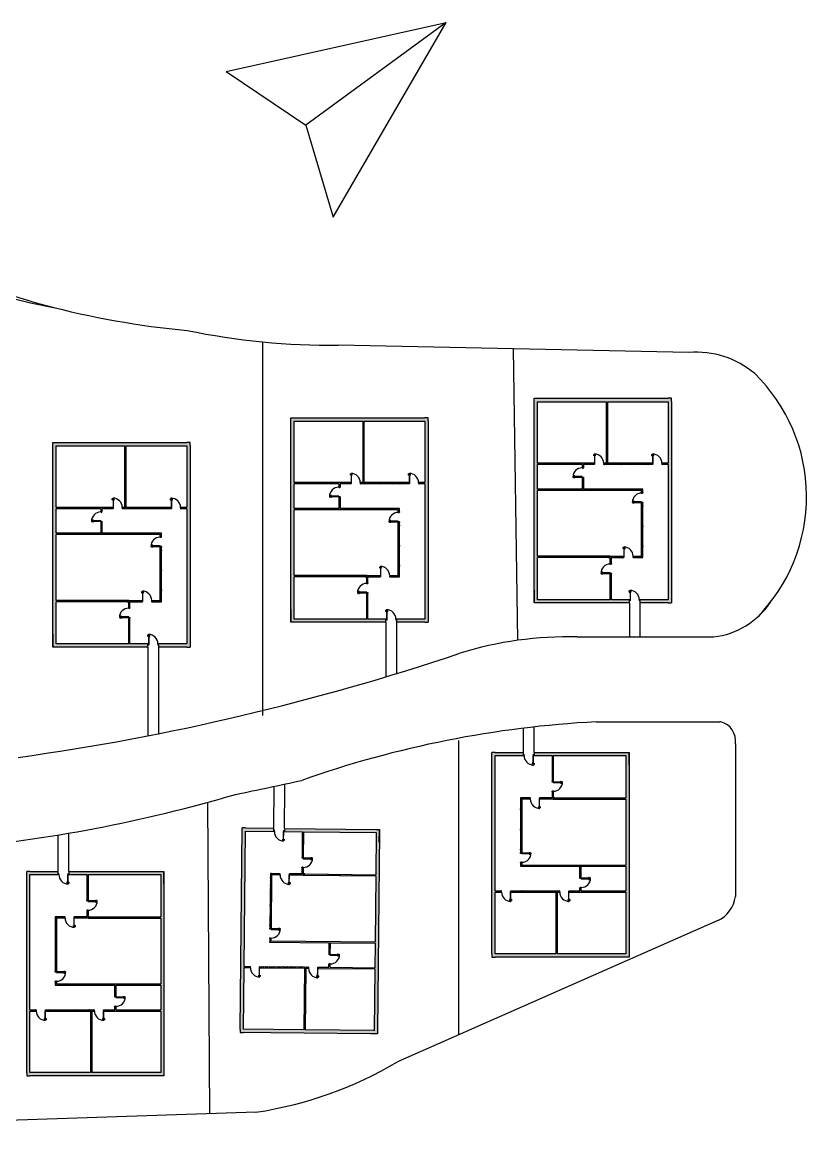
# Model space of a CAD drawing. Header units: millimetres. Extents: x -77634 to 191232, y -31147 to 58301.
# Drawn here: x 19640 to 80874, y -29261 to 58301 of the extents above; entities that cross this region are included whole.
import ezdxf

# ---------------------------------------------------------------- set-up
doc = ezdxf.new("R2010")
doc.units = ezdxf.units.MM
doc.layers.add('Carpinteria', color=32, linetype='Continuous')
doc.layers.add('Cerramiento', color=7, linetype='Continuous')
pattern_1 = [(45, (22016.35, 9517.05), (42.09495, 154.34815), [198.4375, -39.6875, 0, -39.6875])]
pattern_2 = [(45, (40603.32, 11449.97), (42.09495, 154.34815), [198.4375, -39.6875, 0, -39.6875])]
pattern_3 = [(45, (59610.81, 12962.69), (42.09495, 154.34815), [198.4375, -39.6875, 0, -39.6875])]
pattern_4 = [(225, (30685.64, -7999.84), (-42.09495, -154.34815), [198.4375, -39.6875, 0, -39.6875])]
pattern_5 = [(224.40906, (47520.05, -4721.87), (-43.6846, -153.9058), [198.4375, -39.6875, 0, -39.6875])]
pattern_6 = [(225, (67019.174, 1286.17), (-42.09495, -154.34815), [198.4375, -39.6875, 0, -39.6875])]

# ---------------------------------------------------------------- blocks, each defined once
blk = doc.blocks.new('p725')
at = {"layer": 'Carpinteria'}
for p, q in [((-0.054, 0.58), (-0.054, 0.68)), ((-0.05, 0), (0, 0)), ((-0.039, 0.685), (-0.049, 0.685)), ((-0.044, 0.575), (-0.049, 0.575)), ((-0.039, 0.58), (-0.039, 0.685)), ((-0.007, 0.685), (-0.017, 0.685)), ((-0.017, 0.665), (-0.017, 0.685)), ((-0.007, 0.665), (-0.017, 0.665)), ((-0.007, 0.654), (-0.007, 0.696)), ((0, 0.696), (-0.007, 0.696)), ((0, 0.654), (-0.007, 0.654)), ((0.04, 0.725), (0, 0.725)), ((0, 0.725), (0, -0.04)), ((0, 0), (0.04, 0)), ((0.04, 0), (0.04, 0.725)), ((0.04, 0.696), (0.047, 0.696)), ((0.04, 0.654), (0.047, 0.654)), ((0.047, 0.654), (0.047, 0.696)), ((0.047, 0.685), (0.057, 0.685)), ((0.047, 0.665), (0.057, 0.665)), ((0.057, 0.665), (0.057, 0.685)), ((0.079, 0.685), (0.089, 0.685)), ((0.079, 0.58), (0.079, 0.685)), ((0.084, 0.575), (0.089, 0.575)), ((0.094, 0.58), (0.094, 0.68)), ((0.725, 0), (0.775, 0)), ((0.725, 0), (0.725, -0.04)), ((-0.01, -0.1), (-0.05, -0.1)), ((0.01, -0.08), (-0.01, -0.1)), ((0, -0.04), (0.01, -0.04)), ((0.01, -0.04), (0.01, -0.08)), ((0.725, -0.04), (0.715, -0.04)), ((0.715, -0.04), (0.715, -0.08)), ((0.74, -0.1), (0.715, -0.08)), ((0.76, -0.1), (0.74, -0.1)), ((0.76, -0.1), (0.775, -0.1))]:
    blk.add_line(p, q, dxfattribs=at)
for centre, radius, start, end in [((-0.049, 0.68), 0.005, 90, 180), ((-0.049, 0.58), 0.005, 180, 270), ((-0.044, 0.58), 0.005, 270, 0), ((-0.028, 0.712), 0.0294, 248.02551, 291.97449), ((-0.028, 0.638), 0.0294, 68.02551, 111.97449), ((0, 0), 0.725, 0, 90), ((0.068, 0.712), 0.0294, 248.02551, 291.97449), ((0.068, 0.638), 0.0294, 68.02551, 111.97449), ((0.084, 0.58), 0.005, 180, 270), ((0.089, 0.68), 0.005, 0, 90), ((0.089, 0.58), 0.005, 270, 0)]:
    blk.add_arc(centre, radius, start, end, dxfattribs=at)
at = {"layer": 'Cerramiento'}
for p, q in [((-0.05, 0), (-0.05, -0.1)), ((0.775, -0.1), (0.775, 0))]:
    blk.add_line(p, q, dxfattribs=at)

msp = doc.modelspace()

# ---------------------------------------------------------------- hatches: boundary and pattern name
at = {"ltscale": 0.025}
h = msp.add_hatch(dxfattribs=at)
h.set_pattern_fill('ANSI36', color=256, scale=25)
h.set_pattern_definition(pattern_3)
h.paths.add_polyline_path([(67035, 13213), (65634, 13213), (65634, 15207), (65534, 15207), (65534, 13213), (59861, 13213), (59861, 16507), (65412, 16507), (65512, 16507), (65634, 16507), (65634, 16607), (65512, 16607), (65412, 16607), (59861, 16607), (59861, 21757), (67993, 21757), (67993, 21617), (68093, 21617), (68093, 21757), (68093, 21857), (67993, 21857), (63449, 21857), (63449, 22735), (63349, 22735), (63349, 21857), (59861, 21857), (59861, 23770), (63349, 23770), (63349, 23560), (63449, 23560), (63449, 23770), (64269, 23770), (64269, 23870), (59861, 23870), (59861, 28681), (65243, 28681), (65243, 23870), (65343, 23870), (65343, 28681), (70071, 28681), (70071, 23870), (69630, 23870), (69630, 23770), (70071, 23770), (70071, 13213), (67861, 13213), (67861, 12963), (70071, 12963), (70321, 12963), (70321, 28694), (70321, 28944), (70071, 28944), (67915, 28944), (60147, 28944), (59611, 28944), (59611, 28681), (59611, 13213), (59611, 12963), (59861, 12963), (67035, 12963)])
h = msp.add_hatch(dxfattribs=at)
h.set_pattern_fill('ANSI36', color=256, scale=25)
h.set_pattern_definition(pattern_2)
h.paths.add_polyline_path([(48028, 11700), (46626, 11700), (46626, 13695), (46526, 13695), (46526, 11700), (40853, 11700), (40853, 14994), (46404, 14994), (46504, 14994), (46626, 14994), (46626, 15094), (46504, 15094), (46404, 15094), (40853, 15094), (40853, 20244), (48985, 20244), (48985, 20105), (49085, 20105), (49085, 20244), (49085, 20344), (48985, 20344), (44441, 20344), (44441, 21222), (44341, 21222), (44341, 20344), (40853, 20344), (40853, 22257), (44341, 22257), (44341, 22047), (44441, 22047), (44441, 22257), (45261, 22257), (45261, 22357), (40853, 22357), (40853, 27168), (46236, 27168), (46236, 22357), (46336, 22357), (46336, 27168), (51064, 27168), (51064, 22357), (50623, 22357), (50623, 22257), (51064, 22257), (51064, 11700), (48853, 11700), (48853, 11450), (51064, 11450), (51314, 11450), (51314, 27181), (51314, 27431), (51064, 27431), (48908, 27431), (41140, 27431), (40603, 27431), (40603, 27168), (40603, 11700), (40603, 11450), (40853, 11450), (48028, 11450)])
h = msp.add_hatch(dxfattribs=at)
h.set_pattern_fill('ANSI36', color=256, scale=25)
h.set_pattern_definition(pattern_1)
h.paths.add_polyline_path([(29441, 9767), (28039, 9767), (28039, 11762), (27939, 11762), (27939, 9767), (22266, 9767), (22266, 13061), (27817, 13061), (27917, 13061), (28039, 13061), (28039, 13161), (27917, 13161), (27817, 13161), (22266, 13161), (22266, 18311), (30398, 18311), (30398, 18172), (30498, 18172), (30498, 18311), (30498, 18411), (30398, 18411), (25854, 18411), (25854, 19290), (25754, 19290), (25754, 18411), (22266, 18411), (22266, 20324), (25754, 20324), (25754, 20115), (25854, 20115), (25854, 20324), (26674, 20324), (26674, 20424), (22266, 20424), (22266, 25235), (27649, 25235), (27649, 20424), (27749, 20424), (27749, 25235), (32477, 25235), (32477, 20424), (32036, 20424), (32036, 20324), (32477, 20324), (32477, 9767), (30266, 9767), (30266, 9517), (32477, 9517), (32727, 9517), (32727, 25248), (32727, 25498), (32477, 25498), (30321, 25498), (22553, 25498), (22016, 25498), (22016, 25235), (22016, 9767), (22016, 9517), (22266, 9517), (29441, 9517)])
h = msp.add_hatch()
h.set_pattern_fill('ANSI36', color=256, scale=25)
h.set_pattern_definition(pattern_3)
h.paths.add_polyline_path([(68093, 20792), (67993, 20792), (67993, 16607), (67388, 16607), (67388, 16507), (67993, 16507), (68093, 16507), (68093, 16607)])
h = msp.add_hatch()
h.set_pattern_fill('ANSI36', color=256, scale=25)
h.set_pattern_definition(pattern_2)
h.paths.add_polyline_path([(49085, 19280), (48985, 19280), (48985, 15094), (48381, 15094), (48381, 14994), (48985, 14994), (49085, 14994), (49085, 15094)])
h = msp.add_hatch()
h.set_pattern_fill('ANSI36', color=256, scale=25)
h.set_pattern_definition(pattern_1)
h.paths.add_polyline_path([(30498, 17347), (30398, 17347), (30398, 13161), (29794, 13161), (29794, 13061), (30398, 13061), (30498, 13061), (30498, 13161)])
h = msp.add_hatch(dxfattribs=at)
h.set_pattern_fill('ANSI36', color=256, scale=25, angle=180)
h.set_pattern_definition(pattern_6)
h.paths.add_polyline_path([(59595, 1036), (60996, 1036), (60996, -959), (61096, -959), (61096, 1036), (66769, 1036), (66769, -2258), (61218, -2258), (61118, -2258), (60996, -2258), (60996, -2358), (61118, -2358), (61218, -2358), (66769, -2358), (66769, -7508), (58637, -7508), (58637, -7369), (58537, -7369), (58537, -7508), (58537, -7608), (58637, -7608), (63181, -7608), (63181, -8486), (63281, -8486), (63281, -7608), (66769, -7608), (66769, -9521), (63281, -9521), (63281, -9311), (63181, -9311), (63181, -9521), (62361, -9521), (62361, -9621), (66769, -9621), (66769, -14432), (61387, -14432), (61387, -9621), (61287, -9621), (61287, -14432), (56559, -14432), (56559, -9621), (57000, -9621), (57000, -9521), (56559, -9521), (56559, 1036), (58769, 1036), (58769, 1286), (56559, 1286), (56309, 1286), (56309, -14445), (56309, -14695), (56559, -14695), (58715, -14695), (66483, -14695), (67019, -14695), (67019, -14432), (67019, 1036), (67019, 1286), (66769, 1286), (59595, 1286)])
h = msp.add_hatch()
h.set_pattern_fill('ANSI36', color=256, scale=25, angle=180)
h.set_pattern_definition(pattern_6)
h.paths.add_polyline_path([(58537, -6544), (58637, -6544), (58637, -2358), (59242, -2358), (59242, -2258), (58637, -2258), (58537, -2258), (58537, -2358)])
h = msp.add_hatch(dxfattribs=at)
h.set_pattern_fill('ANSI36', color=256, scale=25, angle=179.40906)
h.set_pattern_definition(pattern_5)
h.paths.add_polyline_path([(40094, -4895), (41495, -4910), (41474, -6904), (41574, -6905), (41595, -4911), (47267, -4969), (47234, -8263), (41683, -8206), (41583, -8205), (41461, -8204), (41460, -8304), (41582, -8305), (41682, -8306), (47232, -8363), (47179, -13513), (39048, -13429), (39049, -13290), (38949, -13289), (38948, -13428), (38947, -13528), (39047, -13529), (43591, -13576), (43582, -14454), (43682, -14455), (43691, -13577), (47178, -13613), (47159, -15526), (43671, -15490), (43673, -15280), (43573, -15279), (43571, -15489), (42751, -15480), (42750, -15580), (47158, -15626), (47108, -20437), (41726, -20381), (41775, -15570), (41675, -15569), (41626, -20380), (36898, -20331), (36948, -15520), (37389, -15525), (37390, -15425), (36949, -15420), (37058, -4864), (39268, -4887), (39271, -4637), (37060, -4614), (36810, -4611), (36648, -20342), (36645, -20592), (36895, -20594), (39051, -20617), (46819, -20697), (47355, -20702), (47358, -20439), (47517, -4972), (47520, -4722), (47270, -4719), (40096, -4645)])
h = msp.add_hatch(dxfattribs=at)
h.set_pattern_fill('ANSI36', color=256, scale=25, angle=180)
h.set_pattern_definition(pattern_4)
h.paths.add_polyline_path([(23261, -8250), (24663, -8250), (24663, -10245), (24763, -10245), (24763, -8250), (30436, -8250), (30436, -11544), (24885, -11544), (24785, -11544), (24663, -11544), (24663, -11644), (24785, -11644), (24885, -11644), (30436, -11644), (30436, -16794), (22304, -16794), (22304, -16655), (22204, -16655), (22204, -16794), (22204, -16894), (22304, -16894), (26848, -16894), (26848, -17772), (26948, -17772), (26948, -16894), (30436, -16894), (30436, -18807), (26948, -18807), (26948, -18597), (26848, -18597), (26848, -18807), (26027, -18807), (26027, -18907), (30436, -18907), (30436, -23718), (25053, -23718), (25053, -18907), (24953, -18907), (24953, -23718), (20225, -23718), (20225, -18907), (20666, -18907), (20666, -18807), (20225, -18807), (20225, -8250), (22436, -8250), (22436, -8000), (20225, -8000), (19975, -8000), (19975, -23731), (19975, -23981), (20225, -23981), (22381, -23981), (30149, -23981), (30686, -23981), (30686, -23718), (30686, -8250), (30686, -8000), (30436, -8000), (23261, -8000)])
h = msp.add_hatch()
h.set_pattern_fill('ANSI36', color=256, scale=25, angle=179.40906)
h.set_pattern_definition(pattern_5)
h.paths.add_polyline_path([(38958, -12464), (39058, -12465), (39101, -8280), (39705, -8286), (39706, -8186), (39102, -8180), (39002, -8179), (39001, -8279)])
h = msp.add_hatch()
h.set_pattern_fill('ANSI36', color=256, scale=25, angle=180)
h.set_pattern_definition(pattern_4)
h.paths.add_polyline_path([(22204, -15830), (22304, -15830), (22304, -11644), (22908, -11644), (22908, -11544), (22304, -11544), (22204, -11544), (22204, -11644)])

# ---------------------------------------------------------------- linework, layer by layer
for p, q in [((35562, 54465), (52725, 58301)), ((52725, 58301), (41762, 50265)), ((52725, 58301), (41762, 50265)), ((43902, 43088), (52725, 58301)), ((35562, 54465), (41762, 50265)), ((41762, 50265), (43902, 43088)), ((38379, 33352), (38379, 4163)), ((71686, 32531), (44305, 33095)), ((58334, 10044), (57996, 32813)), ((59611, 28681), (59611, 28944)), ((59611, 28944), (60147, 28944)), ((60147, 28944), (67915, 28944)), ((67915, 28944), (70071, 28944)), ((70321, 28944), (70071, 28944)), ((70321, 28694), (70321, 28944)), ((59611, 13213), (59611, 28681)), ((59861, 28694), (59861, 28681)), ((59861, 23870), (59861, 28681)), ((59861, 28681), (65243, 28681)), ((65243, 23870), (65243, 28681)), ((65343, 23870), (65343, 28681)), ((65343, 28681), (70071, 28681)), ((70071, 28681), (70071, 23870)), ((70321, 28694), (70321, 12963)), ((40603, 27168), (40603, 27431)), ((40603, 27431), (41140, 27431)), ((40603, 11700), (40603, 27168)), ((40853, 27181), (40853, 27168)), ((40853, 22357), (40853, 27168)), ((40853, 27168), (46236, 27168)), ((41140, 27431), (48908, 27431)), ((46236, 22357), (46236, 27168)), ((46336, 22357), (46336, 27168)), ((46336, 27168), (51064, 27168)), ((48908, 27431), (51064, 27431)), ((51314, 27431), (51064, 27431)), ((51064, 27168), (51064, 22357)), ((51314, 27181), (51314, 27431)), ((51314, 27181), (51314, 11450)), ((22016, 25235), (22016, 25498)), ((22016, 25498), (22553, 25498)), ((22553, 25498), (30321, 25498)), ((30321, 25498), (32477, 25498)), ((32727, 25498), (32477, 25498)), ((32727, 25248), (32727, 25498)), ((22016, 9767), (22016, 25235)), ((22266, 25248), (22266, 25235)), ((22266, 20424), (22266, 25235)), ((22266, 25235), (27649, 25235)), ((27649, 20424), (27649, 25235)), ((27749, 20424), (27749, 25235)), ((27749, 25235), (32477, 25235)), ((32477, 25235), (32477, 20424)), ((32727, 25248), (32727, 9517)), ((64309, 23870), (59861, 23870)), ((59861, 21857), (59861, 23770)), ((63349, 23770), (59861, 23770)), ((63349, 23770), (63349, 23510)), ((64309, 23770), (63449, 23770)), ((63449, 23770), (63449, 23525)), ((64309, 23770), (64309, 23870)), ((65243, 23870), (65059, 23870)), ((65059, 23770), (65059, 23870)), ((65343, 23770), (65059, 23770)), ((68845, 23870), (65343, 23870)), ((68845, 23770), (65343, 23770)), ((68845, 23770), (68845, 23870)), ((70071, 23870), (69595, 23870)), ((69595, 23770), (69595, 23870)), ((70071, 23770), (69595, 23770)), ((70071, 23770), (70071, 13213)), ((63349, 22785), (63349, 21857)), ((63449, 23525), (63449, 23525)), ((63449, 22775), (63449, 21857)), ((63449, 22775), (63449, 22775)), ((45301, 22357), (40853, 22357)), ((40853, 20344), (40853, 22257)), ((44341, 22257), (40853, 22257)), ((44341, 22257), (44341, 21997)), ((45301, 22257), (44441, 22257)), ((44441, 22257), (44441, 22012)), ((44441, 22012), (44441, 22012)), ((45301, 22257), (45301, 22357)), ((46236, 22357), (46051, 22357)), ((46051, 22257), (46051, 22357)), ((46336, 22257), (46051, 22257)), ((49838, 22357), (46336, 22357)), ((49838, 22257), (46336, 22257)), ((49838, 22257), (49838, 22357)), ((51064, 22357), (50588, 22357)), ((50588, 22257), (50588, 22357)), ((51064, 22257), (50588, 22257)), ((51064, 22257), (51064, 11700)), ((44341, 21272), (44341, 20344)), ((44441, 21262), (44441, 20344)), ((44441, 21262), (44441, 21262)), ((63349, 21857), (59861, 21857)), ((59861, 16607), (59861, 21757)), ((67993, 21757), (59861, 21757)), ((67993, 21857), (63449, 21857)), ((68093, 21857), (67993, 21857)), ((67993, 21567), (67993, 21757)), ((67993, 21567), (68093, 21567)), ((68093, 21757), (68093, 21857)), ((68093, 21617), (68093, 21757)), ((68093, 21567), (68093, 21617)), ((26714, 20424), (22266, 20424)), ((22266, 18411), (22266, 20324)), ((25754, 20324), (22266, 20324)), ((25754, 20324), (25754, 20065)), ((26714, 20324), (25854, 20324)), ((25854, 20324), (25854, 20080)), ((26714, 20324), (26714, 20424)), ((27649, 20424), (27464, 20424)), ((27464, 20324), (27464, 20424)), ((27749, 20324), (27464, 20324)), ((31251, 20424), (27749, 20424)), ((31251, 20324), (27749, 20324)), ((31251, 20324), (31251, 20424)), ((32477, 20424), (32001, 20424)), ((32001, 20324), (32001, 20424)), ((32477, 20324), (32001, 20324)), ((32477, 20324), (32477, 9767)), ((44341, 20344), (40853, 20344)), ((40853, 15094), (40853, 20244)), ((48985, 20244), (40853, 20244)), ((48985, 20344), (44441, 20344)), ((49085, 20344), (48985, 20344)), ((48985, 20055), (48985, 20244)), ((49085, 20244), (49085, 20344)), ((49085, 20105), (49085, 20244)), ((67993, 16607), (67993, 20842)), ((67993, 20842), (68093, 20842)), ((68093, 20842), (68093, 20832)), ((68093, 16607), (68093, 20832)), ((68093, 20832), (68093, 20832)), ((25754, 19340), (25754, 18411)), ((25854, 20080), (25854, 20080)), ((25854, 19330), (25854, 18411)), ((25854, 19330), (25854, 19330)), ((48985, 20055), (49085, 20055)), ((48985, 15094), (48985, 19330)), ((48985, 19330), (49085, 19330)), ((49085, 20055), (49085, 20105)), ((49085, 19330), (49085, 19320)), ((49085, 15094), (49085, 19320)), ((49085, 19320), (49085, 19320)), ((25754, 18411), (22266, 18411)), ((30398, 18411), (25854, 18411)), ((30498, 18411), (30398, 18411)), ((30498, 18311), (30498, 18411)), ((22266, 13161), (22266, 18311)), ((30398, 18311), (22266, 18311)), ((30398, 18122), (30398, 18311)), ((30398, 18122), (30498, 18122)), ((30498, 18172), (30498, 18311)), ((30498, 18122), (30498, 18172)), ((30398, 13161), (30398, 17397)), ((30398, 17397), (30498, 17397)), ((30498, 17397), (30498, 17387)), ((30498, 13161), (30498, 17387)), ((30498, 17387), (30498, 17387)), ((65534, 16607), (59861, 16607)), ((65412, 16607), (59861, 16607)), ((59861, 13213), (59861, 16507)), ((65534, 16507), (59861, 16507)), ((65412, 16507), (59861, 16507)), ((65512, 16607), (65412, 16607)), ((65412, 16507), (65512, 16507)), ((65512, 16607), (66603, 16607)), ((65512, 16507), (65534, 16507)), ((65534, 16038), (65534, 16507)), ((65534, 16038), (65534, 16032)), ((65628, 16032), (65534, 16032)), ((65534, 15978), (65534, 15978)), ((65634, 16032), (65628, 16032)), ((65634, 16032), (65634, 16507)), ((65634, 16507), (66603, 16507)), ((66603, 16507), (66603, 16607)), ((67338, 16607), (67387, 16607)), ((67338, 16607), (67338, 16507)), ((67338, 16507), (67370, 16507)), ((67353, 16507), (67387, 16507)), ((67387, 16607), (67993, 16607)), ((67387, 16507), (67993, 16507)), ((67993, 16507), (68093, 16507)), ((68093, 16507), (68093, 16607)), ((46526, 15094), (40853, 15094)), ((46404, 15094), (40853, 15094)), ((40853, 11700), (40853, 14994)), ((46526, 14994), (40853, 14994)), ((46404, 14994), (40853, 14994)), ((46504, 15094), (46404, 15094)), ((46404, 14994), (46504, 14994)), ((46504, 15094), (47596, 15094)), ((46504, 14994), (46526, 14994)), ((46526, 14525), (46526, 14994)), ((46626, 14520), (46626, 14994)), ((46626, 14994), (47596, 14994)), ((47596, 14994), (47596, 15094)), ((48331, 15094), (48379, 15094)), ((48331, 15094), (48331, 14994)), ((48331, 14994), (48363, 14994)), ((48346, 14994), (48379, 14994)), ((48379, 15094), (48985, 15094)), ((48379, 14994), (48985, 14994)), ((48985, 14994), (49085, 14994)), ((49085, 14994), (49085, 15094)), ((65534, 15273), (65634, 15273)), ((65534, 15213), (65534, 15273)), ((65534, 13213), (65534, 15213)), ((65634, 13213), (65634, 15273)), ((46526, 14525), (46526, 14520)), ((46621, 14520), (46526, 14520)), ((46526, 14465), (46526, 14465)), ((46626, 14520), (46621, 14520)), ((27939, 13161), (22266, 13161)), ((27817, 13161), (22266, 13161)), ((27917, 13161), (27817, 13161)), ((27917, 13161), (29009, 13161)), ((29009, 13061), (29009, 13161)), ((29744, 13161), (29792, 13161)), ((29744, 13161), (29744, 13061)), ((29792, 13161), (30398, 13161)), ((30498, 13061), (30498, 13161)), ((46526, 13760), (46626, 13760)), ((46526, 13700), (46526, 13760)), ((46526, 11700), (46526, 13700)), ((46626, 11700), (46626, 13760)), ((59611, 13963), (59611, 12963)), ((59611, 12963), (59611, 13213)), ((65534, 13213), (59861, 13213)), ((67035, 13213), (65634, 13213)), ((67035, 12963), (67035, 13213)), ((70071, 13213), (67861, 13213)), ((67861, 13213), (67861, 12963)), ((70071, 13213), (70071, 13213)), ((22266, 9767), (22266, 13061)), ((27939, 13061), (22266, 13061)), ((27817, 13061), (22266, 13061)), ((27817, 13061), (27917, 13061)), ((27917, 13061), (27939, 13061)), ((27939, 12592), (27939, 13061)), ((27939, 12592), (27939, 12587)), ((28034, 12587), (27939, 12587)), ((27939, 12532), (27939, 12532)), ((28039, 12587), (28034, 12587)), ((28039, 12587), (28039, 13061)), ((28039, 13061), (29009, 13061)), ((29744, 13061), (29776, 13061)), ((29759, 13061), (29792, 13061)), ((29792, 13061), (30398, 13061)), ((30398, 13061), (30498, 13061)), ((40603, 12450), (40603, 11450)), ((59861, 12963), (59611, 12963)), ((67035, 12963), (59861, 12963)), ((67035, 12963), (67035, 10311)), ((70071, 12963), (67854, 12963)), ((67854, 12963), (67854, 10311)), ((70071, 12963), (70321, 12963)), ((27939, 11827), (28039, 11827)), ((27939, 11767), (27939, 11827)), ((27939, 9767), (27939, 11767)), ((28039, 9767), (28039, 11827)), ((40603, 11450), (40603, 11700)), ((40853, 11450), (40603, 11450)), ((46526, 11700), (40853, 11700)), ((48028, 11450), (40853, 11450)), ((48028, 11700), (46626, 11700)), ((48028, 11450), (48028, 11700)), ((48028, 11450), (48028, 7193)), ((51064, 11450), (48846, 11450)), ((48846, 11450), (48846, 7784)), ((51064, 11700), (48853, 11700)), ((48853, 11700), (48853, 11450)), ((51064, 11700), (51064, 11700)), ((51064, 11450), (51314, 11450)), ((22016, 10517), (22016, 9517)), ((22016, 9517), (22016, 9767)), ((27939, 9767), (22266, 9767)), ((29441, 9767), (28039, 9767)), ((29441, 9517), (29441, 9767)), ((32477, 9767), (30266, 9767)), ((30266, 9767), (30266, 9517)), ((32477, 9767), (32477, 9767)), ((62972, 10311), (73612, 10311)), ((22266, 9517), (22016, 9517)), ((29441, 9517), (22266, 9517)), ((29441, 9517), (29441, 2592)), ((32477, 9517), (30259, 9517)), ((30259, 9517), (30278, 2757)), ((32477, 9517), (32727, 9517)), ((48846, 7784), (48846, 7443)), ((64439, 3677), (74103, 3677)), ((74179, 3677), (74103, 3677)), ((58776, 1286), (58776, 3182)), ((59595, 1286), (59595, 3278)), ((53721, -20764), (53721, 2220)), ((75320, 1969), (75320, -9965)), ((56559, 1286), (56309, 1286)), ((56309, -14445), (56309, 1286)), ((56559, 1286), (58776, 1286)), ((56559, -9521), (56559, 1036)), ((56559, 1036), (58769, 1036)), ((56559, 1036), (56559, 1036)), ((58769, 1036), (58769, 1286)), ((59595, 1286), (66769, 1286)), ((59595, 1286), (59595, 1036)), ((59595, 1036), (60996, 1036)), ((60996, 1036), (60996, -1024)), ((61096, 1036), (66769, 1036)), ((61096, 1036), (61096, -964)), ((66769, 1286), (67019, 1286)), ((66769, 1036), (66769, -2258)), ((67019, 286), (67019, 1286)), ((67019, 1286), (67019, 1036)), ((67019, 1036), (67019, -14432)), ((39271, -4637), (39304, -1363)), ((39304, -1363), (39304, -1347)), ((40096, -4645), (40129, -1489)), ((40129, -1489), (40132, -1173)), ((61096, -1024), (60996, -1024)), ((61096, -964), (61096, -1024)), ((61096, -1729), (61096, -1729)), ((34273, -26930), (34115, -2606)), ((58637, -2258), (58537, -2258)), ((58537, -2258), (58537, -2358)), ((58537, -2358), (58537, -6584)), ((59243, -2258), (58637, -2258)), ((59243, -2358), (58637, -2358)), ((58637, -2358), (58637, -6594)), ((59277, -2258), (59243, -2258)), ((59292, -2358), (59243, -2358)), ((59292, -2258), (59260, -2258)), ((59292, -2358), (59292, -2258)), ((60996, -2258), (60027, -2258)), ((60027, -2258), (60027, -2358)), ((61118, -2358), (60027, -2358)), ((60996, -1784), (60996, -2258)), ((60996, -1784), (61002, -1784)), ((61002, -1784), (61096, -1784)), ((61096, -1789), (61096, -1784)), ((61096, -1789), (61096, -2258)), ((61096, -2258), (66769, -2258)), ((61118, -2258), (61096, -2258)), ((61096, -2358), (66769, -2358)), ((61218, -2258), (61118, -2258)), ((61118, -2358), (61218, -2358)), ((61218, -2258), (66769, -2258)), ((61218, -2358), (66769, -2358)), ((66769, -2358), (66769, -7508)), ((22443, -5900), (22443, -5153)), ((23261, -5745), (23261, -5016)), ((36648, -20342), (36810, -4611)), ((37060, -4614), (36810, -4611)), ((36949, -15420), (37058, -4864)), ((37058, -4864), (39268, -4887)), ((37058, -4864), (37058, -4864)), ((37060, -4614), (39278, -4637)), ((39268, -4887), (39271, -4637)), ((40096, -4645), (40094, -4895)), ((40094, -4895), (41495, -4910)), ((40096, -4645), (47270, -4719)), ((41495, -4910), (41474, -6970)), ((41595, -4911), (41574, -6911)), ((41595, -4911), (47267, -4969)), ((47267, -4969), (47234, -8263)), ((47270, -4719), (47520, -4722)), ((47517, -4972), (47358, -20439)), ((47510, -5722), (47520, -4722)), ((47520, -4722), (47517, -4972)), ((22443, -8000), (22443, -5900)), ((23261, -8000), (23261, -5745)), ((41574, -6971), (41474, -6970)), ((41574, -6911), (41574, -6971)), ((58537, -6584), (58537, -6584)), ((58537, -6594), (58537, -6584)), ((58637, -6594), (58537, -6594)), ((41466, -7729), (41461, -8204)), ((41466, -7729), (41471, -7729)), ((41471, -7729), (41566, -7730)), ((41566, -7736), (41561, -8205)), ((41566, -7676), (41566, -7676)), ((41566, -7736), (41566, -7730)), ((58637, -7319), (58537, -7319)), ((58537, -7319), (58537, -7369)), ((58537, -7369), (58537, -7508)), ((58537, -7508), (58537, -7608)), ((58537, -7608), (58637, -7608)), ((58637, -7319), (58637, -7508)), ((58637, -7508), (66769, -7508)), ((58637, -7608), (63181, -7608)), ((63181, -8526), (63181, -7608)), ((63281, -7608), (66769, -7608)), ((63281, -8536), (63281, -7608)), ((66769, -7608), (66769, -9521)), ((20225, -8000), (19975, -8000)), ((19975, -23731), (19975, -8000)), ((20225, -8000), (22443, -8000)), ((20225, -18807), (20225, -8250)), ((20225, -8250), (22436, -8250)), ((20225, -8250), (20225, -8250)), ((22436, -8250), (22436, -8000)), ((23261, -8000), (30436, -8000)), ((23261, -8000), (23261, -8250)), ((23261, -8250), (24663, -8250)), ((24663, -8250), (24663, -10310)), ((24763, -8250), (30436, -8250)), ((24763, -8250), (24763, -10250)), ((30436, -8000), (30686, -8000)), ((30436, -8250), (30436, -11544)), ((30686, -9000), (30686, -8000)), ((30686, -8000), (30686, -8250)), ((30686, -8250), (30686, -23718)), ((39001, -8279), (38958, -12504)), ((39002, -8179), (39001, -8279)), ((39102, -8180), (39002, -8179)), ((39101, -8280), (39057, -12515)), ((39707, -8286), (39101, -8280)), ((39708, -8186), (39102, -8180)), ((39755, -8286), (39707, -8286)), ((39741, -8186), (39708, -8186)), ((39756, -8186), (39725, -8186)), ((39755, -8286), (39756, -8186)), ((40491, -8194), (40490, -8294)), ((41582, -8305), (40490, -8294)), ((41461, -8204), (40491, -8194)), ((41560, -8305), (47232, -8363)), ((41561, -8205), (47234, -8263)), ((41583, -8205), (41561, -8205)), ((41582, -8305), (41682, -8306)), ((41683, -8206), (41583, -8205)), ((41682, -8306), (47232, -8363)), ((41683, -8206), (47234, -8263)), ((47232, -8363), (47179, -13513)), ((63181, -8526), (63181, -8526)), ((56559, -9521), (57035, -9521)), ((56559, -14432), (56559, -9621)), ((56559, -9621), (57035, -9621)), ((57035, -9521), (57035, -9621)), ((57785, -9521), (61287, -9521)), ((57785, -9521), (57785, -9621)), ((57785, -9621), (61287, -9621)), ((61287, -9521), (61571, -9521)), ((61287, -9621), (61287, -14432)), ((61387, -9621), (61387, -14432)), ((61387, -9621), (61571, -9621)), ((61571, -9521), (61571, -9621)), ((62321, -9521), (63181, -9521)), ((62321, -9521), (62321, -9621)), ((62321, -9621), (66769, -9621)), ((63181, -9521), (63181, -9276)), ((63181, -9276), (63181, -9276)), ((63281, -9521), (63281, -9261)), ((63281, -9521), (66769, -9521)), ((66769, -9621), (66769, -14432)), ((24763, -10310), (24663, -10310)), ((24763, -10250), (24763, -10310)), ((24663, -11070), (24663, -11544)), ((24663, -11070), (24668, -11070)), ((24668, -11070), (24763, -11070)), ((24763, -11015), (24763, -11015)), ((24763, -11075), (24763, -11070)), ((24763, -11075), (24763, -11544)), ((22304, -11544), (22204, -11544)), ((22204, -11544), (22204, -11644)), ((22204, -11644), (22204, -15870)), ((22910, -11544), (22304, -11544)), ((22910, -11644), (22304, -11644)), ((22304, -11644), (22304, -15880)), ((22943, -11544), (22910, -11544)), ((22958, -11644), (22910, -11644)), ((22958, -11544), (22926, -11544)), ((22958, -11644), (22958, -11544)), ((24663, -11544), (23693, -11544)), ((23693, -11544), (23693, -11644)), ((24785, -11644), (23693, -11644)), ((24763, -11544), (30436, -11544)), ((24785, -11544), (24763, -11544)), ((24763, -11644), (30436, -11644)), ((24885, -11544), (24785, -11544)), ((24785, -11644), (24885, -11644)), ((24885, -11544), (30436, -11544)), ((24885, -11644), (30436, -11644)), ((30436, -11644), (30436, -16794)), ((73952, -11851), (48932, -22874)), ((38957, -12514), (38958, -12504)), ((39057, -12515), (38957, -12514)), ((38958, -12504), (38958, -12504)), ((38948, -13428), (38947, -13528)), ((38947, -13528), (39047, -13529)), ((38949, -13289), (38948, -13428)), ((38950, -13239), (38949, -13289)), ((39050, -13240), (38950, -13239)), ((39047, -13529), (43591, -13576)), ((39050, -13240), (39048, -13429)), ((39048, -13429), (47179, -13513)), ((43581, -14494), (43591, -13576)), ((43681, -14505), (43691, -13577)), ((43691, -13577), (47178, -13613)), ((47178, -13613), (47159, -15526)), ((43581, -14494), (43581, -14494)), ((56309, -14445), (56309, -14695)), ((56309, -14695), (56559, -14695)), ((61287, -14432), (56559, -14432)), ((58715, -14695), (56559, -14695)), ((66483, -14695), (58715, -14695)), ((66769, -14432), (61387, -14432)), ((67019, -14695), (66483, -14695)), ((66769, -14445), (66769, -14432)), ((67019, -14432), (67019, -14695)), ((36898, -20331), (36948, -15520)), ((36948, -15520), (37424, -15525)), ((36949, -15420), (37425, -15425)), ((37425, -15425), (37424, -15525)), ((38175, -15433), (38174, -15533)), ((38174, -15533), (41675, -15569)), ((38175, -15433), (41676, -15469)), ((41675, -15569), (41626, -20380)), ((41676, -15469), (41961, -15472)), ((41775, -15570), (41726, -20381)), ((41775, -15570), (41960, -15572)), ((41961, -15472), (41960, -15572)), ((42711, -15480), (42710, -15580)), ((42710, -15580), (47158, -15626)), ((42711, -15480), (43571, -15489)), ((43571, -15489), (43573, -15244)), ((43573, -15244), (43573, -15244)), ((43671, -15490), (43674, -15230)), ((43671, -15490), (47159, -15526)), ((47158, -15626), (47108, -20437)), ((22204, -15870), (22204, -15870)), ((22204, -15880), (22204, -15870)), ((22304, -15880), (22204, -15880)), ((22304, -16605), (22204, -16605)), ((22204, -16605), (22204, -16655)), ((22304, -16605), (22304, -16794)), ((22204, -16655), (22204, -16794)), ((22204, -16794), (22204, -16894)), ((22204, -16894), (22304, -16894)), ((22304, -16794), (30436, -16794)), ((22304, -16894), (26848, -16894)), ((26848, -17812), (26848, -16894)), ((26948, -16894), (30436, -16894)), ((26948, -17822), (26948, -16894)), ((30436, -16894), (30436, -18807)), ((26848, -17812), (26848, -17812)), ((20225, -18807), (20701, -18807)), ((20225, -23718), (20225, -18907)), ((20225, -18907), (20701, -18907)), ((20701, -18807), (20701, -18907)), ((21451, -18807), (24953, -18807)), ((21451, -18807), (21451, -18907)), ((21451, -18907), (24953, -18907)), ((24953, -18807), (25237, -18807)), ((24953, -18907), (24953, -23718)), ((25053, -18907), (25053, -23718)), ((25053, -18907), (25237, -18907)), ((25237, -18807), (25237, -18907)), ((25987, -18807), (26848, -18807)), ((25987, -18807), (25987, -18907)), ((25987, -18907), (30436, -18907)), ((26848, -18807), (26848, -18562)), ((26848, -18562), (26848, -18562)), ((26948, -18807), (26948, -18547)), ((26948, -18807), (30436, -18807)), ((30436, -18907), (30436, -23718)), ((36648, -20342), (36645, -20592)), ((36645, -20592), (36895, -20594)), ((39051, -20617), (36895, -20594)), ((41626, -20380), (36898, -20331)), ((46819, -20697), (39051, -20617)), ((47108, -20437), (41726, -20381)), ((47355, -20702), (46819, -20697)), ((47108, -20450), (47108, -20437)), ((47358, -20439), (47355, -20702)), ((19975, -23731), (19975, -23981)), ((19975, -23981), (20225, -23981)), ((24953, -23718), (20225, -23718)), ((22381, -23981), (20225, -23981)), ((30149, -23981), (22381, -23981)), ((30436, -23718), (25053, -23718)), ((30686, -23981), (30149, -23981)), ((30436, -23731), (30436, -23718)), ((30686, -23718), (30686, -23981)), ((37880, -26811), (-36205, -29261))]:
    msp.add_line(p, q)
at = {"linetype": 'Continuous', "ltscale": 0.025}
for p, q in [((65059, 23770), (65147, 23858)), ((65171, 23770), (65271, 23870)), ((65287, 23774), (65287, 23774)), ((65315, 23802), (65383, 23870)), ((65396, 23770), (65414, 23788)), ((65442, 23816), (65442, 23816)), ((65470, 23844), (65496, 23870)), ((65508, 23770), (65568, 23830)), ((65596, 23858), (65596, 23858)), ((65620, 23770), (65720, 23870)), ((65736, 23774), (65832, 23870)), ((65863, 23788), (65863, 23788)), ((65891, 23816), (65945, 23870)), ((65957, 23770), (65989, 23802)), ((66017, 23830), (66017, 23830)), ((66045, 23858), (66057, 23870)), ((66069, 23770), (66143, 23844)), ((66181, 23770), (66281, 23870)), ((66312, 23788), (66394, 23870)), ((66406, 23770), (66410, 23774)), ((66438, 23802), (66438, 23802)), ((66466, 23830), (66506, 23870)), ((66518, 23770), (66564, 23816)), ((66592, 23844), (66592, 23844)), ((66631, 23770), (66719, 23858)), ((66743, 23770), (66843, 23870)), ((66859, 23774), (66859, 23774)), ((66887, 23802), (66955, 23870)), ((66967, 23770), (66985, 23788)), ((67013, 23816), (67013, 23816)), ((67041, 23844), (67067, 23870)), ((67080, 23770), (67140, 23830)), ((67168, 23858), (67168, 23858)), ((67192, 23770), (67292, 23870)), ((67308, 23774), (67404, 23870)), ((67434, 23788), (67434, 23788)), ((67462, 23816), (67516, 23870)), ((67529, 23770), (67561, 23802)), ((67589, 23830), (67589, 23830)), ((67617, 23858), (67629, 23870)), ((67641, 23770), (67715, 23844)), ((67753, 23770), (67853, 23870)), ((67883, 23788), (67965, 23870)), ((67978, 23770), (67982, 23774)), ((68010, 23802), (68010, 23802)), ((68038, 23830), (68078, 23870)), ((68090, 23770), (68136, 23816)), ((68164, 23844), (68164, 23844)), ((68202, 23770), (68290, 23858)), ((68314, 23770), (68414, 23870)), ((68378, 23768), (68417, 23807)), ((68445, 23835), (68445, 23835)), ((68474, 23863), (68478, 23868)), ((68490, 23768), (68572, 23849)), ((68602, 23768), (68702, 23868)), ((68740, 23793), (68815, 23868)), ((68866, 23807), (68866, 23807)), ((46051, 22257), (46140, 22345)), ((46164, 22257), (46264, 22357)), ((46280, 22261), (46280, 22261)), ((46308, 22289), (46376, 22357)), ((46388, 22257), (46406, 22275)), ((46434, 22303), (46434, 22303)), ((46462, 22331), (46488, 22357)), ((46500, 22257), (46561, 22317)), ((46589, 22345), (46589, 22345)), ((46613, 22257), (46713, 22357)), ((46729, 22261), (46825, 22357)), ((46855, 22275), (46855, 22275)), ((46883, 22303), (46937, 22357)), ((46949, 22257), (46982, 22289)), ((47010, 22317), (47010, 22317)), ((47038, 22345), (47049, 22357)), ((47062, 22257), (47136, 22331)), ((47174, 22257), (47274, 22357)), ((47304, 22275), (47386, 22357)), ((47399, 22257), (47402, 22261)), ((47431, 22289), (47431, 22289)), ((47459, 22317), (47499, 22357)), ((47511, 22257), (47557, 22303)), ((47585, 22331), (47585, 22331)), ((47623, 22257), (47711, 22345)), ((47735, 22257), (47835, 22357)), ((47851, 22261), (47851, 22261)), ((47880, 22289), (47948, 22357)), ((47960, 22257), (47978, 22275)), ((48006, 22303), (48006, 22303)), ((48034, 22331), (48060, 22357)), ((48072, 22257), (48132, 22317)), ((48160, 22345), (48160, 22345)), ((48184, 22257), (48284, 22357)), ((48300, 22261), (48397, 22357)), ((48427, 22275), (48427, 22275)), ((48455, 22303), (48509, 22357)), ((48521, 22257), (48553, 22289)), ((48581, 22317), (48581, 22317)), ((48609, 22345), (48621, 22357)), ((48633, 22257), (48707, 22331)), ((48746, 22257), (48846, 22357)), ((48876, 22275), (48958, 22357)), ((48970, 22257), (48974, 22261)), ((49002, 22289), (49002, 22289)), ((49030, 22317), (49070, 22357)), ((49082, 22257), (49128, 22303)), ((49156, 22331), (49156, 22331)), ((49195, 22257), (49283, 22345)), ((49307, 22257), (49407, 22357)), ((49370, 22255), (49410, 22295)), ((49438, 22323), (49438, 22323)), ((49466, 22351), (49470, 22355)), ((49483, 22255), (49564, 22337)), ((49595, 22255), (49695, 22355)), ((49733, 22281), (49807, 22355)), ((49859, 22295), (49859, 22295)), ((27464, 20324), (27553, 20412)), ((27577, 20324), (27677, 20424)), ((27693, 20328), (27693, 20328)), ((27721, 20356), (27789, 20424)), ((27801, 20324), (27819, 20342)), ((27847, 20370), (27847, 20370)), ((27875, 20398), (27901, 20424)), ((27914, 20324), (27974, 20384)), ((28002, 20412), (28002, 20412)), ((28026, 20324), (28126, 20424)), ((28142, 20328), (28238, 20424)), ((28268, 20342), (28268, 20342)), ((28296, 20370), (28350, 20424)), ((28363, 20324), (28395, 20356)), ((28423, 20384), (28423, 20384)), ((28451, 20412), (28463, 20424)), ((28475, 20324), (28549, 20398)), ((28587, 20324), (28687, 20424)), ((28717, 20342), (28799, 20424)), ((28812, 20324), (28815, 20328)), ((28844, 20356), (28844, 20356)), ((28872, 20384), (28912, 20424)), ((28924, 20324), (28970, 20370)), ((28998, 20398), (28998, 20398)), ((29036, 20324), (29124, 20412)), ((29148, 20324), (29248, 20424)), ((29265, 20328), (29265, 20328)), ((29293, 20356), (29361, 20424)), ((29373, 20324), (29391, 20342)), ((29419, 20370), (29419, 20370)), ((29447, 20398), (29473, 20424)), ((29485, 20324), (29545, 20384)), ((29573, 20412), (29573, 20412)), ((29597, 20324), (29697, 20424)), ((29714, 20328), (29810, 20424)), ((29840, 20342), (29840, 20342)), ((29868, 20370), (29922, 20424)), ((29934, 20324), (29966, 20356)), ((29994, 20384), (29994, 20384)), ((30022, 20412), (30034, 20424)), ((30046, 20324), (30120, 20398)), ((30159, 20324), (30259, 20424)), ((30289, 20342), (30371, 20424)), ((30383, 20324), (30387, 20328)), ((30415, 20356), (30415, 20356)), ((30443, 20384), (30483, 20424)), ((30495, 20324), (30541, 20370)), ((30569, 20398), (30569, 20398)), ((30608, 20324), (30696, 20412)), ((30720, 20324), (30820, 20424)), ((30784, 20322), (30823, 20362)), ((30851, 20390), (30851, 20390)), ((30879, 20418), (30884, 20422)), ((30896, 20322), (30977, 20404)), ((31008, 20322), (31108, 20422)), ((31146, 20348), (31220, 20422)), ((31272, 20362), (31272, 20362)), ((65534, 16343), (65634, 16443)), ((65534, 16230), (65616, 16313)), ((65534, 16118), (65574, 16159)), ((65560, 16032), (65560, 16032)), ((65574, 16608), (65574, 16608)), ((65588, 16060), (65634, 16106)), ((65602, 16187), (65602, 16187)), ((65630, 16215), (65634, 16218)), ((65634, 16507), (65708, 16581)), ((65746, 16507), (65846, 16607)), ((65876, 16525), (65958, 16607)), ((65971, 16507), (65975, 16511)), ((66003, 16539), (66003, 16539)), ((66031, 16567), (66071, 16607)), ((66083, 16507), (66129, 16553)), ((66157, 16581), (66157, 16581)), ((66195, 16507), (66283, 16595)), ((66307, 16507), (66407, 16607)), ((66424, 16511), (66424, 16511)), ((66452, 16539), (66520, 16607)), ((66532, 16507), (66550, 16525)), ((66578, 16553), (66578, 16553)), ((67542, 16507), (67546, 16511)), ((67574, 16539), (67574, 16539)), ((67728, 16581), (67728, 16581)), ((67995, 16511), (67995, 16511)), ((46526, 14830), (46626, 14930)), ((46567, 15095), (46567, 15095)), ((46626, 14994), (46700, 15068)), ((46739, 14994), (46839, 15094)), ((46869, 15012), (46951, 15094)), ((46963, 14994), (46967, 14998)), ((46995, 15026), (46995, 15026)), ((47023, 15054), (47063, 15094)), ((47075, 14994), (47121, 15040)), ((47149, 15068), (47149, 15068)), ((47188, 14994), (47276, 15083)), ((47300, 14994), (47400, 15094)), ((47416, 14998), (47416, 14998)), ((47444, 15026), (47512, 15094)), ((47524, 14994), (47542, 15012)), ((47570, 15040), (47570, 15040)), ((48535, 14994), (48539, 14998)), ((48567, 15026), (48567, 15026)), ((48721, 15068), (48721, 15068)), ((48988, 14998), (48988, 14998)), ((46526, 14718), (46609, 14800)), ((46526, 14605), (46567, 14646)), ((46553, 14520), (46553, 14520)), ((46581, 14548), (46626, 14593)), ((46595, 14674), (46595, 14674)), ((46623, 14702), (46626, 14705)), ((27980, 13162), (27980, 13162)), ((28039, 13061), (28113, 13136)), ((28152, 13061), (28252, 13161)), ((28282, 13079), (28364, 13161)), ((28436, 13122), (28476, 13161)), ((28562, 13136), (28562, 13136)), ((28601, 13061), (28689, 13150)), ((28713, 13061), (28813, 13161)), ((28857, 13093), (28925, 13161)), ((30134, 13136), (30134, 13136)), ((27939, 12897), (28039, 12997)), ((27939, 12785), (28022, 12867)), ((27939, 12673), (27980, 12713)), ((27966, 12587), (27966, 12587)), ((27994, 12615), (28039, 12660)), ((28008, 12741), (28008, 12741)), ((28036, 12769), (28039, 12773)), ((28376, 13061), (28380, 13065)), ((28408, 13093), (28408, 13093)), ((28488, 13061), (28534, 13107)), ((28829, 13065), (28829, 13065)), ((28937, 13061), (28955, 13079)), ((28983, 13107), (28983, 13107)), ((29948, 13061), (29952, 13065)), ((29980, 13093), (29980, 13093)), ((30401, 13065), (30401, 13065)), ((58635, -2262), (58635, -2262)), ((58902, -2332), (58902, -2332)), ((59056, -2290), (59056, -2290)), ((59088, -2258), (59084, -2262)), ((60052, -2304), (60052, -2304)), ((60098, -2258), (60080, -2276)), ((60178, -2290), (60110, -2358)), ((60206, -2262), (60206, -2262)), ((60323, -2258), (60223, -2358)), ((60435, -2258), (60347, -2346)), ((60473, -2332), (60473, -2332)), ((60547, -2258), (60501, -2304)), ((60599, -2318), (60559, -2358)), ((60627, -2290), (60627, -2290)), ((60659, -2258), (60655, -2262)), ((60754, -2276), (60672, -2358)), ((60884, -2258), (60784, -2358)), ((60996, -2258), (60922, -2332)), ((61042, -1812), (60996, -1857)), ((61000, -1966), (60996, -1969)), ((61096, -2094), (60996, -2194)), ((61096, -1982), (61014, -2064)), ((61028, -1938), (61028, -1938)), ((61096, -1869), (61056, -1910)), ((61056, -2359), (61056, -2359)), ((61070, -1784), (61070, -1784)), ((41511, -7758), (41465, -7803)), ((41565, -7816), (41524, -7856)), ((41539, -7730), (41539, -7730)), ((39100, -8184), (39100, -8184)), ((39366, -8256), (39366, -8256)), ((39520, -8216), (39520, -8216)), ((39553, -8184), (39549, -8188)), ((40516, -8240), (40516, -8240)), ((40563, -8195), (40545, -8212)), ((40643, -8228), (40574, -8295)), ((40671, -8200), (40671, -8200)), ((40787, -8197), (40686, -8296)), ((40900, -8198), (40811, -8285)), ((40937, -8273), (40937, -8273)), ((41012, -8199), (40965, -8245)), ((41063, -8260), (41023, -8299)), ((41092, -8232), (41092, -8232)), ((41124, -8200), (41120, -8204)), ((41218, -8219), (41135, -8301)), ((41349, -8203), (41248, -8302)), ((41461, -8204), (41386, -8277)), ((41563, -8041), (41462, -8140)), ((41467, -7912), (41464, -7915)), ((41564, -7928), (41480, -8010)), ((41496, -7884), (41496, -7884)), ((41519, -8305), (41519, -8305)), ((57764, -9558), (57764, -9558)), ((57890, -9544), (57815, -9619)), ((58027, -9519), (57927, -9619)), ((58140, -9519), (58058, -9601)), ((58156, -9615), (58152, -9619)), ((58185, -9587), (58185, -9587)), ((58252, -9519), (58213, -9558)), ((58316, -9521), (58216, -9621)), ((58428, -9521), (58340, -9609)), ((58466, -9595), (58466, -9595)), ((58540, -9521), (58494, -9567)), ((58592, -9581), (58552, -9621)), ((58620, -9553), (58620, -9553)), ((58652, -9521), (58648, -9525)), ((58747, -9539), (58665, -9621)), ((58877, -9521), (58777, -9621)), ((58989, -9521), (58915, -9595)), ((59013, -9609), (59001, -9621)), ((59041, -9581), (59041, -9581)), ((59101, -9521), (59069, -9553)), ((59168, -9567), (59114, -9621)), ((59196, -9539), (59196, -9539)), ((59322, -9525), (59226, -9621)), ((59438, -9521), (59338, -9621)), ((59462, -9609), (59462, -9609)), ((59550, -9521), (59490, -9581)), ((59589, -9595), (59563, -9621)), ((59617, -9567), (59617, -9567)), ((59663, -9521), (59645, -9539)), ((59743, -9553), (59675, -9621)), ((59771, -9525), (59771, -9525)), ((59887, -9521), (59787, -9621)), ((59999, -9521), (59911, -9609)), ((60038, -9595), (60038, -9595)), ((60112, -9521), (60066, -9567)), ((60164, -9581), (60124, -9621)), ((60192, -9553), (60192, -9553)), ((60224, -9521), (60220, -9525)), ((60318, -9539), (60236, -9621)), ((60448, -9521), (60348, -9621)), ((60561, -9521), (60487, -9595)), ((60585, -9609), (60573, -9621)), ((60613, -9581), (60613, -9581)), ((60673, -9521), (60641, -9553)), ((60739, -9567), (60685, -9621)), ((60767, -9539), (60767, -9539)), ((60894, -9525), (60798, -9621)), ((61010, -9521), (60910, -9621)), ((61034, -9609), (61034, -9609)), ((61122, -9521), (61062, -9581)), ((61160, -9595), (61134, -9621)), ((61188, -9567), (61188, -9567)), ((61234, -9521), (61216, -9539)), ((61314, -9553), (61247, -9621)), ((61343, -9525), (61343, -9525)), ((61459, -9521), (61359, -9621)), ((61571, -9521), (61483, -9609)), ((24708, -11098), (24663, -11143)), ((24666, -11252), (24663, -11255)), ((24763, -11380), (24663, -11480)), ((24763, -11268), (24680, -11350)), ((24694, -11224), (24694, -11224)), ((24763, -11155), (24722, -11196)), ((24736, -11070), (24736, -11070)), ((22301, -11548), (22301, -11548)), ((22568, -11618), (22568, -11618)), ((22722, -11576), (22722, -11576)), ((22754, -11544), (22750, -11548)), ((23719, -11590), (23719, -11590)), ((23765, -11544), (23747, -11562)), ((23845, -11576), (23777, -11644)), ((23873, -11548), (23873, -11548)), ((23989, -11544), (23889, -11644)), ((24101, -11544), (24013, -11632)), ((24140, -11618), (24140, -11618)), ((24214, -11544), (24168, -11590)), ((24266, -11604), (24226, -11644)), ((24294, -11576), (24294, -11576)), ((24326, -11544), (24322, -11548)), ((24420, -11562), (24338, -11644)), ((24550, -11544), (24450, -11644)), ((24663, -11544), (24589, -11618)), ((24722, -11645), (24722, -11645)), ((38153, -15470), (38153, -15470)), ((38280, -15458), (38204, -15532)), ((38417, -15434), (38316, -15533)), ((38530, -15435), (38447, -15516)), ((38545, -15531), (38541, -15535)), ((38574, -15503), (38574, -15503)), ((38642, -15436), (38602, -15475)), ((38706, -15439), (38605, -15538)), ((38818, -15440), (38729, -15527)), ((38855, -15514), (38855, -15514)), ((38930, -15441), (38884, -15486)), ((38982, -15502), (38941, -15541)), ((39010, -15474), (39010, -15474)), ((39042, -15442), (39038, -15446)), ((39136, -15461), (39054, -15542)), ((39267, -15444), (39166, -15543)), ((39379, -15446), (39304, -15519)), ((39402, -15534), (39390, -15546)), ((39431, -15506), (39431, -15506)), ((39491, -15447), (39459, -15478)), ((39557, -15493), (39503, -15547)), ((39585, -15466), (39585, -15466)), ((39712, -15453), (39615, -15548)), ((39828, -15450), (39727, -15549)), ((39851, -15539), (39851, -15539)), ((39940, -15451), (39880, -15511)), ((39978, -15526), (39951, -15551)), ((40006, -15498), (40006, -15498)), ((40053, -15452), (40034, -15470)), ((40132, -15485), (40064, -15553)), ((40161, -15458), (40161, -15458)), ((40277, -15455), (40176, -15554)), ((40389, -15456), (40300, -15543)), ((40427, -15530), (40427, -15530)), ((40502, -15457), (40455, -15503)), ((40553, -15518), (40513, -15557)), ((40581, -15490), (40581, -15490)), ((40614, -15458), (40610, -15462)), ((40708, -15477), (40625, -15558)), ((40838, -15461), (40737, -15560)), ((40951, -15462), (40876, -15535)), ((40974, -15550), (40962, -15562)), ((41002, -15522), (41002, -15522)), ((41063, -15463), (41030, -15495)), ((41128, -15510), (41074, -15563)), ((41157, -15482), (41157, -15482)), ((41283, -15469), (41186, -15564)), ((41399, -15466), (41298, -15565)), ((41423, -15555), (41423, -15555)), ((41512, -15468), (41451, -15527)), ((41549, -15542), (41523, -15568)), ((41577, -15514), (41577, -15514)), ((41624, -15469), (41606, -15486)), ((41704, -15502), (41635, -15569)), ((41732, -15474), (41732, -15474)), ((41848, -15471), (41747, -15570)), ((41961, -15472), (41872, -15559)), ((21430, -18844), (21430, -18844)), ((21556, -18830), (21482, -18905)), ((21694, -18805), (21594, -18905)), ((21806, -18805), (21725, -18887)), ((21823, -18901), (21818, -18905)), ((21851, -18873), (21851, -18873)), ((21918, -18805), (21879, -18844)), ((21982, -18807), (21882, -18907)), ((22094, -18807), (22006, -18895)), ((22133, -18881), (22133, -18881)), ((22207, -18807), (22161, -18853)), ((22259, -18867), (22219, -18907)), ((22287, -18839), (22287, -18839)), ((22319, -18807), (22315, -18811)), ((22413, -18825), (22331, -18907)), ((22543, -18807), (22443, -18907)), ((22656, -18807), (22582, -18881)), ((22680, -18895), (22668, -18907)), ((22708, -18867), (22708, -18867)), ((22768, -18807), (22736, -18839)), ((22834, -18853), (22780, -18907)), ((22862, -18825), (22862, -18825)), ((22988, -18811), (22892, -18907)), ((23105, -18807), (23005, -18907)), ((23129, -18895), (23129, -18895)), ((23217, -18807), (23157, -18867)), ((23255, -18881), (23229, -18907)), ((23283, -18853), (23283, -18853)), ((23329, -18807), (23311, -18825)), ((23409, -18839), (23341, -18907)), ((23437, -18811), (23437, -18811)), ((23554, -18807), (23454, -18907)), ((23666, -18807), (23578, -18895)), ((23704, -18881), (23704, -18881)), ((23778, -18807), (23732, -18853)), ((23830, -18867), (23790, -18907)), ((23858, -18839), (23858, -18839)), ((23890, -18807), (23886, -18811)), ((23985, -18825), (23903, -18907)), ((24115, -18807), (24015, -18907)), ((24227, -18807), (24153, -18881)), ((24251, -18895), (24239, -18907)), ((24279, -18867), (24279, -18867)), ((24339, -18807), (24307, -18839)), ((24406, -18853), (24352, -18907)), ((24434, -18825), (24434, -18825)), ((24560, -18811), (24464, -18907)), ((24676, -18807), (24576, -18907)), ((24700, -18895), (24700, -18895)), ((24788, -18807), (24728, -18867)), ((24827, -18881), (24801, -18907)), ((24855, -18853), (24855, -18853)), ((24901, -18807), (24883, -18825)), ((24981, -18839), (24913, -18907)), ((25009, -18811), (25009, -18811)), ((25125, -18807), (25025, -18907)), ((25237, -18807), (25149, -18895))]:
    msp.add_line(p, q, dxfattribs=at)
for centre, radius, start, end in [((28142, 70719), 35206, 226.44434, 260.27176), ((38372, 99398), 65412, 245.05905, 264.86325), ((43706, 87744), 54652, 258.18413, 270.62789), ((72220, 25374), 7177, 50.09392, 94.26124), ((67428, 21261), 13446, 315.18946, 45.67087), ((72923, 16438), 6165, 276.42162, 326.44253), ((62307, -18550), 28869, 88.68104, 107.14029), ((-6809, 188842), 189746, 277.91051, 288.62768), ((68730, -77922), 81712, 93.00983, 109.49046), ((73790, 2183), 1544, 352.04539, 75.43101), ((-13335, 245684), 252593, 281.32967, 282.5304), ((4215, 106395), 113027, 275.02282, 286.48481), ((72835, -9603), 2510, 296.41213, 351.6995), ((33270, 3608), 30766, 278.61616, 300.60014)]:
    msp.add_arc(centre, radius, start, end)

# ---------------------------------------------------------------- block references
at = {"xscale": 1000, "yscale": 1000, "zscale": 1000}
for p in [(64309, 23870), (68855, 23868), (45301, 22357), (49848, 22355), (26714, 20424), (31261, 20422), (66603, 16607), (47596, 15094), (29009, 13161), (67086, 13221), (48078, 11708), (29491, 9775)]:
    msp.add_blockref('p725', p, dxfattribs=at)
for p, rotation in [((63349, 22785), 90), ((44341, 21272), 90), ((67992, 20819), 90), ((25754, 19340), 90), ((48985, 19306), 90), ((30398, 17373), 90), ((65534, 15273), 90), ((46526, 13760), 90), ((27939, 11827), 90), ((59544, 1028), 180), ((61096, -1024), 270), ((60027, -2358), 180), ((40043, -4903), 179.4090645863438), ((41574, -6971), 269.4090645863437), ((58638, -6570), 270), ((23211, -8258), 180), ((40490, -8294), 179.4090645863438), ((63281, -8536), 270), ((57775, -9619), 180), ((62321, -9621), 180), ((24763, -10310), 270), ((23693, -11644), 180), ((39058, -12491), 269.4090645863437), ((43681, -14505), 269.4090645863437), ((38164, -15531), 179.4090645863438), ((42710, -15580), 179.4090645863438), ((22304, -15856), 270), ((26948, -17822), 270), ((21441, -18905), 180), ((25987, -18907), 180)]:
    msp.add_blockref('p725', p, dxfattribs=dict(at, rotation=rotation))

doc.saveas('drawing.dxf')
